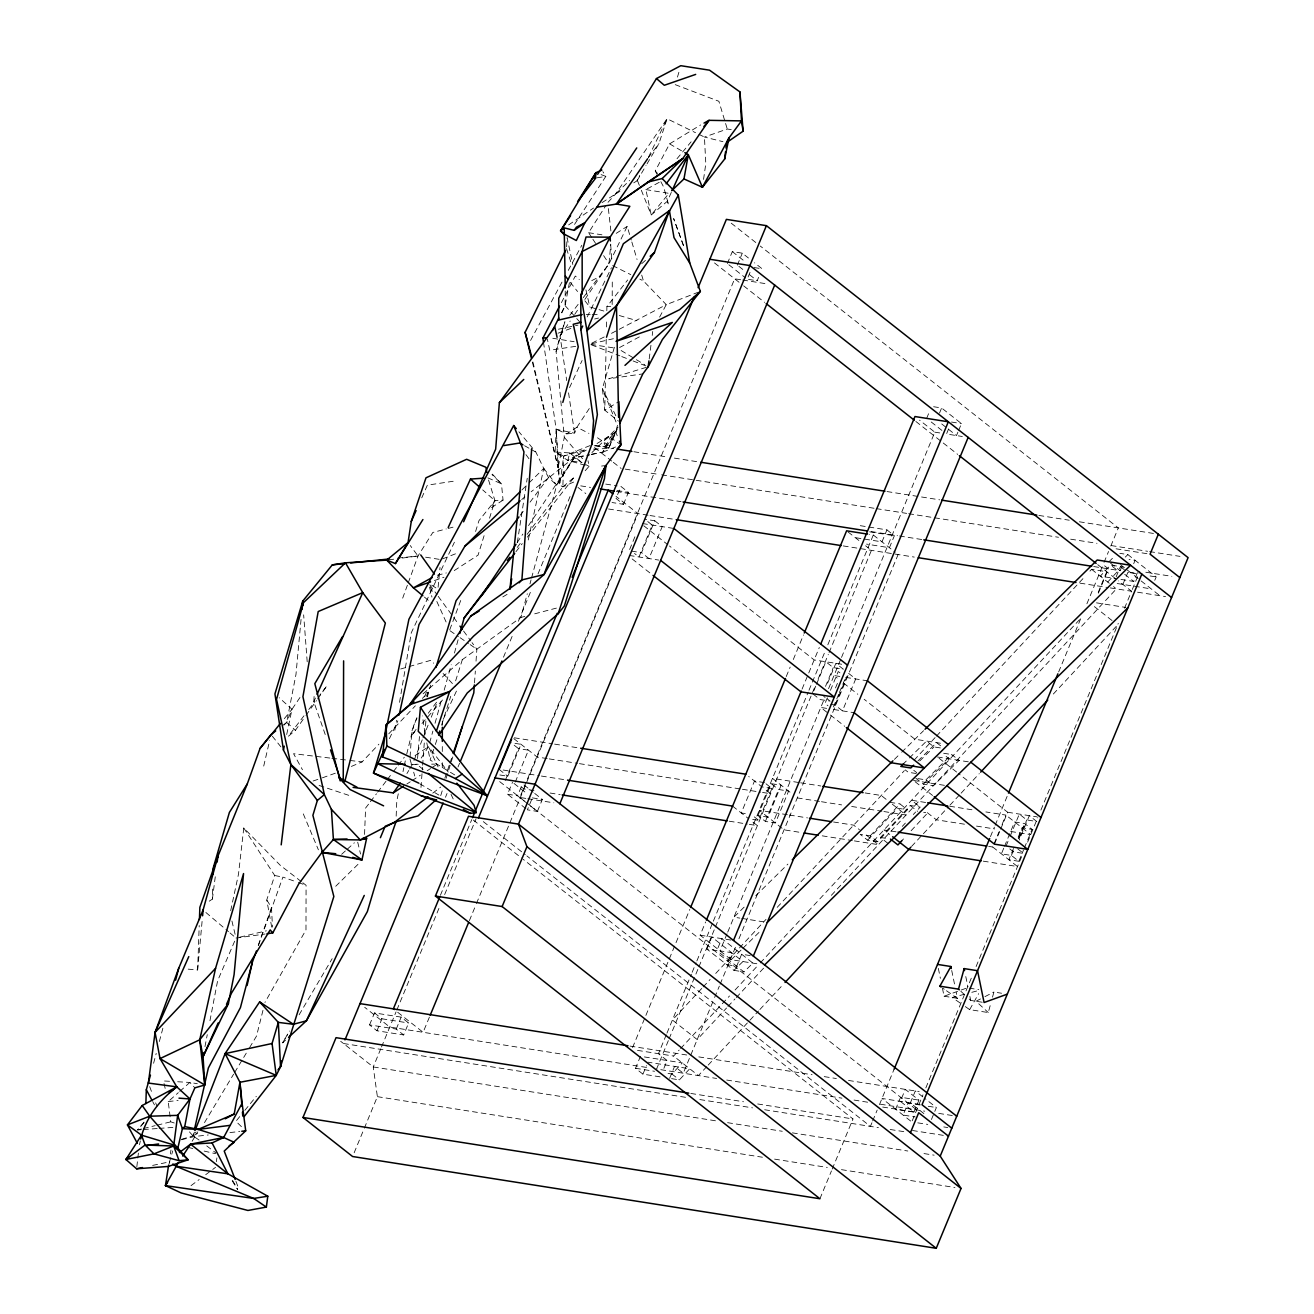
<?xml version="1.0" encoding="UTF-8"?>
<svg xmlns="http://www.w3.org/2000/svg" width="1314" height="1314" viewBox="0 0 1314 1314"><rect width="100%" height="100%" fill="white"/><g stroke="black" fill="none" stroke-linecap="round" stroke-linejoin="round"><path stroke-width="0.75" stroke-dasharray="5 3.75" d="M442.276 767.688L442.276 759.607M442.292 751.526L442.309 743.445M442.325 725.246L442.325 721.205M302.861 882.794L306.08 885.291L305.981 929.869L264.935 1002.451M612.176 304.52L612.291 280.128M561.883 312.863L565.102 305.636L565.234 289.885M606.23 339.127L604.785 410.198L618.516 421.153M606.477 326.956L606.641 318.826M606.822 310.712L606.904 306.638L627.681 279.964M209.271 901.174L212.408 899.105L212.671 887.541M527.095 534.371L562.885 486.853L563.673 456.089L590.331 445.479M188.181 969.141L197.626 969.978L199.219 925.549M364.553 834.439L365.588 808.061L369.218 803.297M396.171 816.142L396.795 800.85L398.454 793.065M566.613 246.786L567.09 237.67L572.822 264.525M325.231 734.526L313.8 701.775L314.243 693.726M410.083 756.897L411.775 731.323L417.507 715.999M474.502 682.952L475.339 671.043M476.029 661.139L476.867 649.231L472.038 642.628M420.989 787.431L422.484 767.245M422.632 765.224L424.274 743.001M424.865 734.92L425.9 720.778M427.691 696.551L427.986 692.511L422.385 698.407M417.54 758.523L419.462 736.53M584.829 299.444L609.006 263.802L610.78 244.174M197.626 969.978L202.422 917.813M301.054 619.403L295.978 674.394L286.649 722.454L283.84 725.197M438.104 587.243L440.026 567.484M136.837 1166.766L138.43 1152.69M301.251 881.563L280.375 865.4L243.78 828.017L238.475 874.303L230.508 911.505M212.408 899.105L215.644 873.777M649.198 358.936L650.956 345.221M652.22 335.415L652.713 331.506M543.487 342.215L556.167 429.251L555.116 452.049L567.845 460.442L585.929 449.47L563.673 456.089L559.764 485.08L562.885 486.853L574.497 481.68M216.35 1161.675L216.909 1157.897M703.548 179.427L705.799 163.741L704.435 137.05L697.307 133.568M170.377 1153.955L170.984 1149.996M517.305 542.616L527.243 478.263M394.824 730.239L396.516 720.286M399.538 702.366L411.315 632.691L454.414 542.222M561.505 312.732L565.102 305.636L569.783 280.703M204.968 1046.634L207.267 1034.66M209.961 1020.682L217.615 980.77L235.222 939.904M589.296 408.506L576.928 427.231L574.596 433.242L556.167 429.251L559.764 485.08L558.089 467.636L564.314 437.365L556.085 351.446L559.567 337.944M139.514 1144.74L140.319 1140.913M286.698 734.51L291.987 709.264L300.939 696.059M403.004 771.63L403.825 767.721M404.236 765.783L405.895 757.981M528.261 539.955L543.75 468.425L535.882 452.098L518.915 431.78M181.66 1139.254L192.977 1135.887L193.897 1131.88M263.72 766.078L269.649 740.505M585.206 465.271L567.845 460.442L569.701 452.919L555.116 452.049L563.673 456.089M406.716 754.088L413.811 725.312L416.965 718.019M262.964 1010.367L256.509 1036.105L248.182 1049.952M593.485 449.125L608.612 448.452L615.757 432.06L617.596 424.8M153.59 1063.272L156.218 1053.385M159.355 1041.509L163.018 1027.663M429.12 688.569L462.347 659.644L520.87 617.465L527.292 593.764M529.969 583.892L531.037 579.934M531.562 577.963L556.709 485.129L574.087 457.568L586.241 450.127M965.314 1006.606L969.683 1009.628L988.276 1012.552L991.101 1002.286M992.497 997.162L993.91 992.021L1001.564 993.236M429.645 742.804L432.881 731.093M435.033 723.291L441.504 699.869M444.198 690.113L451.211 664.736M454.447 653.042L458.75 637.421M614.377 347.257L602.387 388.632L604.785 410.198L618.812 401.608M677.466 77.083L679.699 69.494M169.292 1162.578L172.725 1150.949M556.085 351.446L564.889 321.766L560.06 336.006L566.712 380.584M427.099 696.913L430.663 685.12M484.094 535.685L478.066 555.132L454.184 570.621M489.514 518.192L494.951 500.7L488.479 479.791M475.586 531.497L478.953 520.673L494.951 500.7L503.048 500.125L501.472 483.798L492.372 474.14M440.716 795.627L443.097 787.973M446.087 778.414L453.231 755.451M441.586 725.164L450.751 696.256M455.63 680.833L462.347 659.644M271.702 927.109L266.758 899.909L274.725 875.518L243.78 828.017M647.014 163.889L658.955 143.587L667.069 118.736L695.533 132.698M454.693 774.899L430.121 760.001L434.671 746.418M435.328 744.48L437.923 736.727M444.822 778.249L449.322 764.896M449.963 762.991L452.525 755.369M258.267 945.374L271.489 907.563L266.758 899.909M258.431 945.324L282.904 877.111L296.422 881.875M168.143 1166.454L169.818 1161.79L152.243 1165.485M402.675 598.149L407.554 584.73M408.26 582.808L418 555.986L432.799 532.482L446.251 528.934M424.685 696.831L427.543 689.16M449.766 629.751L461.953 597.18M199.071 1140.026L192.977 1135.887L194.439 1132.142M413.976 760.527L422.237 739.815M422.993 737.926L428.249 724.753M431.255 717.214L437.266 702.152M283.528 724.885L286.649 722.454L291.987 709.264L279.209 697.734M445.479 797.286L447.039 793.508M458.011 766.998L459.588 763.22M503.492 657.214L512.903 634.498M518.389 621.243L531.727 589.066M538.001 573.922L570.145 496.314M369.546 1024.904L374.506 1012.93L401.181 1017.135L408.621 1022.982L403.677 1034.956L376.987 1030.767L369.546 1024.904L396.22 1029.092L403.677 1034.956M376.987 1030.767L381.947 1018.793L374.506 1012.93M440.404 895.294L471.759 819.575M380.764 1048.818L373.242 1066.952L377.381 1096.664L364.224 1128.463M381.503 1046.995L396.04 1011.911M396.828 1010.023L439.96 905.904M444.658 894.555L476.029 818.836M396.22 1029.092L401.181 1017.135M505.249 780.516L518.472 748.602L512.509 743.905M499.813 774.964L507.812 776.229L521.034 744.315L511.031 742.739M354.156 1152.772L363.436 1130.336M623.46 504.313L628.421 492.339L620.98 486.492L616.02 498.449L623.46 504.313L612.028 502.523M525.863 808.636L507.549 794.214L512.509 782.241M727.348 263.572L732.309 251.615L742.311 253.175L748.422 257.987M515.252 782.093L528.474 750.163L518.472 748.602M534.716 793.442L542.354 799.438L537.393 811.411L517.552 795.791L521.806 785.526M737.351 265.149L742.311 253.175M429.399 1017.151L423.124 1032.295L393.362 1008.856M469.394 920.621L475.652 905.477M476.44 903.572L637.963 513.626L616.036 496.363M629.636 549.498L635.861 534.486M531.644 799.585L527.39 809.835L537.393 811.411M750.031 272.359L747.19 279.192L757.192 280.769L758.605 277.353M654.766 520.771L662.207 526.635L648.985 558.549L641.544 552.685L654.766 520.771L644.747 519.194M632.56 1047.586L645.108 1017.299M645.88 1015.41L689.801 909.403M786.232 676.579L790.157 667.101M793.295 659.529L803.495 634.925M660.088 1076.839L642.94 1074.146L635.5 1068.282L640.46 1056.325L682.294 1062.895L671.947 1074.014L666.083 1073.095M756.815 963.737L731.241 959.713L700.132 935.207L705.618 921.968M802.066 689.127L819.312 647.49M642.94 1074.146L646.488 1065.605M666.297 1034.759L658.462 1053.68L667.134 1060.513L662.88 1070.779M666.97 1033.116L691.394 974.183M692.166 972.278L696.091 962.817M696.88 960.928L712.549 923.069M713.338 921.18L808.209 692.133M808.997 690.228L824.683 652.368M827.82 644.796L873.301 535.012L869.49 534.404M757.948 815.567L771.17 783.653L781.173 785.23L767.951 817.144L757.948 815.567L765.389 821.431L775.391 822.991L788.614 791.077L778.611 789.5L771.17 783.653M752.708 819.427L758.72 820.379L771.942 788.466L765.98 783.768M668.35 1040.622L656.573 1069.021L716.606 1078.449M669.122 1038.733L698.145 968.681M698.917 966.792L714.602 928.932M715.391 927.043L814.959 686.631M818.096 679.059L828.296 654.454M829.085 652.565L871.428 550.336L865.63 545.786M706.85 949.02L711.81 937.046L742.919 961.552L733.951 970.356L706.85 949.02L716.853 950.597L743.954 971.933L752.922 963.113L721.813 938.623L716.853 950.597M815.731 686.171L812.61 693.677L820.051 699.541L830.07 701.101L822.63 695.254M816.503 684.282L825.833 661.763L833.273 667.611L843.292 669.187L835.835 663.324L826.506 685.859M926.649 418.378L929.474 411.545M765.389 821.431L778.611 789.5M860.259 525.682L886.934 529.871L881.973 541.844L855.299 537.656M825.504 686.384L833.273 667.611M939.494 413.122L941.612 407.981L933.613 406.732M727.036 933.794L719.973 950.843L731.652 952.666L726.691 964.64L736.694 966.217L741.654 954.243L751.378 955.771M727.726 932.135L825.044 697.176M828.559 688.684L840.73 659.316M841.518 657.427L934.812 432.175L919.554 420.152M669.614 1078.351L674.575 1066.377L683.264 1073.209L713.847 999.379M827.36 697.8L825.011 703.433L828.001 705.782M830.464 690.293L838.233 671.52L841.223 673.868M886.934 529.871L894.374 535.734L889.414 547.708L866.55 544.111M835.507 687.961L837.839 682.327M838.677 694.285L832.468 709.297L854.133 712.714M839.465 692.396L844.902 679.256M948.609 428.873L946.491 433.998L962.341 436.494M835.031 705.01L848.253 673.096L855.693 678.96L842.471 710.874L835.031 705.01L829.019 704.074M714.619 997.49L719.333 986.141M720.121 984.235L735.791 946.376M738.928 938.804L898.103 554.541M957.906 432.158L956.493 435.575L941.235 423.551M958.629 430.45L961.454 423.601L941.612 407.981M819.92 1198.746L831.45 1170.922M832.222 1169.066L852.983 1118.953L523.186 859.323M871.921 1122.764L870.426 1126.394L526.881 855.923M872.677 1120.941L877.177 1110.067M879.444 1104.631L893.717 1070.138M990.444 836.624L994.37 827.163M995.158 825.258L1007.707 794.97M1058.657 671.93L1081.406 617.038M1086.892 603.783L1103.3 564.199M1104.039 562.376L1108.556 551.502M1110.806 546.066L1118.313 527.916L760.248 246.03M983.283 861.163L1017.529 866.55L992.727 847.021L998.936 832.008M1002.056 824.486L1005.949 815.107L985.861 811.937M1098.225 592.302L1106.749 571.721L1091.606 569.34L1088.797 572.346M994.435 844.163L999.872 831.023M1000.644 829.15L1007.657 812.249L958.185 773.305M1098.389 593.189L1108.458 568.863L1102.019 563.805M1003.732 848.22L1001.399 853.854L1011.402 855.43L1018.843 861.294L1023.507 850.027M1004.52 846.347L1014.622 821.94L1024.624 823.517L1032.065 829.364L1024.296 848.138M1116.144 576.846L1120.399 566.597L1125.901 567.451M1006.097 846.002L1009.218 838.496M1009.99 836.607L1019.319 814.089L1026.76 819.936L1036.762 821.513L1029.322 815.649L1019.221 840.057M1093.691 566.548L1120.136 570.703L1121.548 567.287M1013.505 848.45L1008.84 859.717L1018.843 861.294M1018.169 837.182L1022.062 827.804L1032.065 829.364M1122.879 584.418L1127.839 572.444L1135.937 573.725M1011.402 855.43L1013.735 849.797M1018.399 838.529L1024.624 823.517M1018.991 838.71L1026.76 819.936M1133.686 563.722L1135.099 560.306L1129.087 559.37M913.986 1112.087L918.929 1100.114L905.297 1089.372L900.336 1101.346L913.986 1112.087L895.639 1109.197L900.599 1097.239L918.929 1100.114M1120.941 579.425L1133.768 581.445L1138.023 571.179M912.212 1120.809L922.97 1094.825M925.828 1087.91L972.196 975.974M976.105 966.546L1022.965 853.41M1027.63 842.143L1037.781 817.653M1040.902 810.097L1118.28 623.329M1124.521 608.234L1131.551 591.251L1118.411 580.903M1132.307 589.444L1139.813 571.311M931.429 1119.512L936.389 1107.554L924.333 1098.061M1154.76 580.328L1156.189 576.912L1127.839 554.59L1119.824 553.325M426.409 696.157L427.986 692.511M313.8 701.775L315.442 698.046M421.745 497.858L427.378 485.145L454.48 481.072M608.612 448.452L617.317 428.906M641.331 190.267L651.235 214.987L667.298 201.305L671.503 191.975M569.553 387.581L582.118 360.479M443.179 719.382L457.65 688.536M389.404 738.698L397.846 720.86M633.759 182.843L637.06 180.806L639.704 175.337M648.541 157.089L667.069 118.736L615.609 193.963L607.692 202.668M583.268 297.605L609.006 263.802L627.189 226.419L631.262 240.051M587.194 316.937L606.066 278.667M606.969 276.843L611.453 267.728M192.123 1141.258L197.806 1131.88M591.382 454.48L602.863 452.147L610.222 437.414L615.757 432.06L617.235 435.706M561.407 302.663L575.286 276.039L579.31 279.537M594.191 445.742L605.754 446.546L608.579 445.298L617.169 428.939M657.131 174.532L655.259 170.951L669.582 143.867L700.641 124.945M659.612 317.101L666.264 304.667L698.473 292.119M530.56 340.457L563.443 279.389M568.272 270.405L581.806 245.258M969.683 1009.628L978.651 993.647M574.53 224.415L605.82 176.388L602.863 171.641M285.598 1040.08L282.625 1042.84L289.458 1031.03M637.06 180.806L646.012 165.58M282.625 1042.84L287.782 1034.069M299.132 1014.786L332.163 958.694M406.929 773.552L408.769 770.464M409.705 768.92L412.465 764.288L418.213 764.255M204.491 1122.632L233.613 1074.179M234.664 1072.454L247.147 1051.693M591.809 237.604L588.59 232.693L605.557 206.002M591.349 454.316L602.863 452.147L615.757 432.06L594.913 444.822M529.148 482.829L543.75 468.425L548.513 477.524L556.709 485.129L574.185 457.978L589.477 454.858L574.087 457.568L531.152 491.781M421.219 758.047L428.561 746.713L448.255 772.057M517.141 542.6L522.841 534.092M528.524 525.6L574.087 457.568L582.036 462.627L567.845 460.442M560.06 336.006L570.194 321.043M574.694 314.407L578.078 309.414M303.961 715.834L288.209 736.415L295.453 730.272L304.799 717.083M305.965 715.424L316.477 700.592M317.643 698.949L326.989 685.76L319.713 695.254M520.18 515.285L523.875 510.358M530.035 502.145L548.513 477.524M648.278 157.746L658.955 143.587M517.207 547.462L522.151 540.908M416.111 729.385L411.233 735.856L415.257 731.241M428.282 713.206L436.806 701.89M569.8 315.327L578.374 304.043M370.417 801.704L376.477 793.771M377.676 792.178L386.152 781.074M387.367 779.481L392.196 773.141M393.412 771.548L397.042 766.785M398.257 765.191L404.301 757.258M308.806 709.494L314.867 701.594M515.959 551.699L522.282 543.618M527.325 537.147L574.087 477.36L575.466 479.758M189.446 1131.896L192.977 1135.887L196.082 1131.995M284.317 718.659L291.987 709.264M239.723 1116.604L235.896 1121.285L242.909 1128.102M244.831 1110.363L256.312 1096.336M144.047 1122.123L137.559 1129.941L141.485 1129.662M677.022 158.698L691.115 141.813M421.975 723.538L444.805 697.373M585.19 470.724L589.066 466.339L588.015 460.721M143.998 1122.682L137.559 1129.941L141.469 1128.989M701.742 988.473L672.39 1020.025L697.208 1039.555L726.543 1008.002M703.138 986.962L710.118 979.456M715.719 973.444L738.074 949.414M739.47 947.92L766.013 919.373M777.198 907.35L904.361 770.645M914.133 760.133L935.092 737.597M936.488 736.086L1083.212 578.357M1116.489 565.973L1110.626 565.053L1100.278 576.173L1115.438 578.554M870.18 835.885L899.926 803.905L907.366 809.753L877.621 841.732L867.618 840.172L860.177 834.308L870.18 835.885L877.621 841.732M867.618 840.172L897.363 808.192L907.366 809.753M1107.718 582.036L1118.066 570.917L1110.626 565.053M637.487 1050.379L673.606 1056.062L679.19 1050.05M680.586 1048.556L729.5 995.979M735.084 989.968L758.851 964.427M760.248 962.932L1081.636 617.399M887.919 843.358L880.479 837.494L910.224 805.515L920.227 807.092L913.329 814.499M727.94 1006.491L734.937 998.985M736.333 997.49L764.272 967.433M831.351 895.327L1116.407 588.869L1113.516 586.586M902.291 826.375L905.362 823.09M671.569 1078.646L679.387 1079.878L689.735 1068.758L647.901 1062.172M900.09 842.603L906.036 836.213M911.111 830.744L927.668 812.955L923.676 812.315M706.801 1066.574L698.407 1075.591L673.606 1056.062M708.197 1065.079L758.49 1010.992M759.903 1009.497L783.653 983.956M911.522 846.479L948.544 806.697M949.94 805.186L959.713 794.674M961.109 793.163L979.275 773.634M1053.335 694.022L1117.606 624.922M351.364 766.423L362.073 761.906L378.908 744.184M388.714 733.853L415.372 705.799M591.941 452.558L618.122 427.132M521.839 490.023L527.686 484.258M335.711 886.277L359.428 862.92M744.135 907.136L733.918 917.172L739.815 918.108M755.813 895.655L787.907 864.103M894.407 759.393L900.238 753.645M901.7 752.216L923.578 730.699M902.669 764.567L908.303 759.032M909.387 757.964L926.584 741.063L934.024 746.927L944.027 748.504M1108.868 561.834L1113.993 556.791M917.96 760.937L936.586 742.64L942.532 747.321M1125.277 557.103L1127.839 554.59M919.701 761.003L934.024 746.927M731.241 959.713L741.457 949.661M742.919 948.232L760.428 931.018M917.895 778.611L925.894 779.875L951.681 754.515L959.121 760.379L933.334 785.723L923.331 784.146L915.891 778.299M923.331 784.146L949.119 758.802L943.156 754.121M602.026 202.619L615.609 193.963L629.62 180.445M341.64 854.297L345.894 850.454M347.307 849.173L354.386 842.767M174.253 1123.01L170.771 1121.828L168.208 1101.608L178.31 1092.657M179.755 1091.392L189.84 1082.44L197.33 1083.721M641.708 263.687L647.359 258.71M423.075 693.825L427.608 689.883M562.885 486.853L574.087 477.36M521.691 499.55L524.844 496.971M432.766 793.114L440.666 787.086M191.006 1185.655L199.186 1179.545M205.723 1174.667L215.545 1167.341M568.617 224.924L593.534 208.039M615.757 432.06L603.241 441.028L605.754 446.546M415.027 755.55L428.561 746.713L438.071 766.883M406.847 784.015L410.231 781.814M411.939 780.697L420.398 775.178M427.181 770.743L430.565 768.542M432.257 767.425L437.348 764.107L431.6 764.157M532.384 362.171L558.089 467.636L556.167 429.251L566.728 433.866L576.928 427.231L588.935 433.374M503.048 500.125L490.828 508.042L494.951 500.7L482.698 489.892M616.2 233.35L627.189 226.419M615.609 193.963L622.212 189.922M502.802 596.934L509.553 592.893M645.88 189.594L668.957 193.355L651.235 214.987L645.88 189.594L659.743 182.022M611.503 333.345L666.264 304.667L643.449 280.933L639.836 279.126M619.535 347.553L642.415 335.234M192.977 1135.887L198.365 1133.029M980.474 998.952L976.006 1001.252L988.276 1012.552M984.958 996.636L993.91 992.021M591.743 280.621L600.58 276.17M604.226 336.959L589.674 344.202L613.753 347.898M335.316 773.207L320.567 778.479M602.863 452.147L615.527 446.99M442.67 558.844L457.748 552.931M558.007 333.23L574.547 327.055M942.434 988.276L944.076 996.226L967.285 987.832M731.241 129.577L727.266 129.035L704.435 137.05L722.93 141.666M434.408 580.574L443.951 577.257M313.11 780.992L318.694 779.103M646.307 367.345L608.743 378.793L642.809 373.899M400.704 668.99L430.926 660.285L433.636 663.225M520.87 617.465L524.828 616.43M534.699 613.819L556.413 608.103M964.673 994.205L952.207 997.507L960.945 1003.567M971.802 992.316L978.93 990.428M448.173 528.442L455.843 526.405M437.348 575.269L446.349 572.937M181.496 1139.747L194.472 1136.495L208.269 1134.967M594.634 319.006L598.527 318.037M143.423 1128.512L155.134 1125.655M157.089 1125.178L170.771 1121.828M239.805 937.145L266.397 930.821M591.645 343.742L613.408 338.7M558.401 329.206L577.979 325.133M597.213 177.784L605.82 176.388L600.892 174.532M575.696 346.338L549.761 350.28L547.38 339.193M236.011 938.048L265.034 934.024M388.698 559.863L394.561 559.091M402.38 558.056L418 555.986L410.264 545.54M601.566 466.059L605.968 465.517M168.208 1101.608L178.113 1100.409M229.95 1132.569L239.805 1131.485M397.6 558.105L418 555.986M606.904 306.638L610.731 306.326M566.728 433.866L574.596 433.242L568.239 390.701M143.456 1129.531L157.204 1128.545M159.175 1128.398L174.91 1127.281M586.192 314.555L590.183 314.588M592.187 314.588L600.169 314.621M411.118 764.387L417.031 764.518L424.931 770.809M169.539 1081.291L163.445 1080.946L165.17 1088.452M177.653 1081.751L189.84 1082.44L194.883 1087.828M329.83 758.047L293.564 753.694L302.466 769.758M331.851 758.277L347.964 760.215M349.984 760.461L362.073 761.906M588.59 232.693L601.943 234.812M754.154 267.547L762.153 268.812L754.515 262.8M740.669 279.734L734.657 278.798L519.818 797.467L525.83 798.403M742.673 280.046L766.686 283.824M951.451 422.04L961.454 423.601M934.812 432.175L940.66 433.078M595.423 445.692L613.654 448.55M633.89 451.737L666.297 456.829M674.394 458.11L698.687 461.937M886.999 491.551L939.658 499.829M1038.865 515.433L1069.235 520.213M1079.369 521.789L1156.336 533.895M625.185 469.114L659.612 474.535M661.632 474.847L874.253 508.288M876.274 508.617L906.644 513.38M908.664 513.708L1058.509 537.278M1070.664 539.183L1096.993 543.323M1111.151 545.556L1147.598 551.289M1149.635 551.601L1180.005 556.38M1116.062 548.809L1148.075 553.851M605.738 484.094L617.169 485.884M1145.824 572.247L1171.842 576.337M616.989 490.549L628.421 492.339M580.739 485.868L590.544 487.412M616.282 491.469L681.03 501.652M871.182 531.546L897.478 535.685M899.499 536.013L923.775 539.824M1130.139 572.28L1134.031 572.888M869.605 531.841L894.374 535.734M1150.111 575.959L1156.189 576.912M1117.196 583.531L1151.228 588.886M608.546 508.994L648.032 515.203M650.036 515.531L674.197 519.326M843.243 545.918L914.265 557.087M1080.026 583.153L1108.326 587.604M1110.346 587.916L1131.551 591.251M1137.563 592.203L1165.567 596.605M642.464 523.53L673.868 528.458M1096.484 602.847L1125.901 607.462M631.541 551.108L641.544 552.685M629.242 555.444L658.708 560.076M425.605 557.185L440.781 559.583M841.683 664.243L814.171 659.924L669.467 546M839.843 676.464L834.012 675.544L837.182 678.04M845.674 677.383L867.355 680.783M826.621 708.377L820.79 707.458L828.773 713.748M940.479 743.248L914.905 739.224L864.152 699.262M943.682 753.267L951.681 754.515M937.44 756.979L970.8 762.219M916.252 773.535L908.237 772.271L905.264 769.922M913.542 780.483L946.885 785.723M1007.657 812.249L1037.107 816.881M514.365 737.795L552.603 743.806M554.607 744.118L580.772 748.241M798.666 782.503L772.484 778.381L791.504 793.36M800.686 782.816L820.823 785.986M865.138 792.95L881.251 795.496L887.032 800.045M925.614 802.476L911.555 800.259L920.227 807.092M949.71 806.254L973.805 810.048M764.485 782.602L754.482 781.025L741.26 812.939L747.272 813.892M889.923 802.328L899.926 803.905M771.942 788.466L761.923 786.889L748.701 776.475M547.215 758.589L537.163 757.012L513.79 738.616M549.236 758.901L577.404 763.335M579.425 763.648L740.423 788.975M742.443 789.287L760.543 792.145M762.563 792.457L770.612 793.722L763.368 788.022M797.286 797.91L819.443 801.392M821.464 801.721L841.601 804.891M851.669 806.468L881.875 811.214M883.895 811.543L906.052 815.025L891.418 803.495M964.476 824.207L936.356 819.788L924.695 810.607M976.516 826.095L994.599 828.953M1010.663 831.466L1030.751 834.636L1005.949 815.107M503.147 770.02L539.381 775.72M541.384 776.048L567.549 780.155M787.382 814.729L759.262 810.311L784.064 829.84L802.148 832.682M789.386 815.041L807.469 817.883M833.569 821.989L853.657 825.143L859.438 829.709M896.049 831.811L883.961 829.922L889.742 834.472M988.686 846.38L992.727 847.021M880.479 837.494L888.478 838.759M533.993 790.502L523.941 788.926L519.588 785.509M550.09 793.032L560.158 794.625M729.221 821.201L747.321 824.059M749.341 824.371L757.39 825.635L750.163 819.936M822.236 835.835L852.359 840.566M854.363 840.894L878.458 844.672L863.824 833.158M532.351 797.877L542.354 799.438M507.549 794.214L517.552 795.791M527.834 798.715L553.835 802.821M741.769 918.404L763.352 921.804M700.132 935.207L733.491 940.463M969.206 988.144L978.799 989.656M944.076 996.226L957.446 998.328L956.231 992.366M969.174 999.001L970.701 1000.414L984.087 1002.516M733.951 970.356L743.954 971.933M630.047 1046.092L686.68 1054.994M698.818 1056.899L812.101 1074.721M824.239 1076.626L836.377 1078.531M848.516 1080.453L919.192 1091.556M381.947 1018.793L408.621 1022.982M920.014 1104.433L881.99 1098.455L911.752 1121.893M920.178 1105.008L908.04 1103.087L903.079 1115.06L915.217 1116.966M928.275 1106.273L936.389 1107.554M646.521 1067.428L389.782 1027.055L364.701 1007.312M726.708 1080.042L841.929 1098.159M854.051 1100.064L868.209 1102.298M880.331 1104.203L924.728 1111.184M938.722 1113.385L956.74 1116.227M882.696 1107.061L916.712 1112.416M635.5 1068.282L654.553 1071.288M917.763 1122.846L927.766 1124.406M943.781 1126.936L947.772 1127.56M690.803 1093.445L743.51 1101.74M757.702 1103.974L852.983 1118.953M912.458 1130.5L948.478 1136.167M343.48 1043.513L687.715 1097.65M699.853 1099.572L752.511 1107.85M764.649 1109.755L878.425 1127.642M890.202 1129.498L904.377 1131.732M715.457 1120.776L373.242 1066.952L340.687 1041.312M727.595 1122.682L782.273 1131.272M792.391 1132.865L907.81 1151.015M924.005 1153.577L934.139 1155.17M377.381 1096.664L762.432 1157.223M774.587 1159.129L827.278 1167.423M841.469 1169.657L954.95 1187.495M552.8 338.273L574.136 341.706M274.725 875.518L282.904 877.111M188.986 1147.615L192.78 1148.485M204.163 1151.08L215.545 1153.676M584.911 300.791L589.789 306.967L605.524 311.533M619.288 315.524L636.978 320.665M319.088 785.46L350.115 795.775M298.36 882.565L306.08 885.291M675.232 84.654L718.889 101.293L725.032 121.644M591.546 344.925L619.863 355.848M621.752 356.587L631.196 360.217M633.085 360.956L646.291 366.048M487.888 477.885L501.472 483.798L491.978 474.551M612.636 265.609L630.769 274.626M585.551 464.483L589.066 466.339M524.565 445.725L529.411 448.452M531.037 449.372L535.882 452.098M669.582 143.867L684.906 152.72M419.823 783.768L438.909 795.085M621.144 350.542L634.662 358.656M636.354 359.675L644.796 364.75M431.698 585.157L437.907 589.23M597.492 437.776L608.579 445.298M610.222 437.414L620.964 444.773M450.045 630.769L458.422 636.551M460.097 637.701L468.49 643.466M470.166 644.616L476.867 649.231M943.156 988.473L944.257 989.228M946.458 990.74L957.446 998.328M206.725 1145.89L215.907 1152.936M731.225 223.183L758.638 244.765M732.309 251.615L746.04 262.422M1120.481 564.675L1139.534 579.671M1141.11 580.919L1159.901 595.718M738.879 266.348L743.461 269.961M749.571 274.757L757.192 280.769M1120.399 566.597L1126.344 571.278M931.232 421.991L941.908 430.401M1110.478 563.098L1120.136 570.703M1124.685 574.284L1133.768 581.445M728.876 264.771L745.662 277.993M714.504 262.931L742.049 284.612M743.658 285.877L764.584 302.351M915.874 421.466L941.629 441.734M943.238 442.999L957.725 454.398M1097.748 564.642L1117.064 579.852M1091.606 569.34L1112.071 585.453M1094.365 606.608L1114.518 622.475M873.301 535.012L895.212 552.258M848.056 531.956L861.245 542.337M594.503 447.516L611.733 461.083M613.309 462.314L621.144 468.49M569.701 452.919L582.036 462.627M647.736 521.543L652.204 525.058L638.982 556.972L634.514 553.457M643.745 525.748L667.857 544.735M843.522 683.034L857.796 694.268M939.034 758.227L956.592 772.041M577.979 487.412L585.814 493.588M1017.594 848.745L1023.557 853.427L1013.537 851.866L1007.592 847.169M913.772 770.332L916.761 772.665M925.894 779.875L933.334 785.723M632.133 558.926L651.416 574.119M830.366 714.997L844.721 726.297M915.119 781.731L932.562 795.463M910.224 805.515L917.665 811.379M754.252 816.865L758.72 820.379M732.588 806.106L748.701 818.803M922.822 1096.878L915.3 1090.949L910.339 1102.922L923.89 1113.582M524.04 785.016L533.188 792.227M499.123 769.396L507.812 776.229M514.037 783.456L527.768 794.264M499.665 781.6L916.712 1109.919M483.322 821.644L525.272 854.658M473.319 820.051L521.576 858.058M671.947 1074.014L679.387 1079.878M424.422 597.082L432.273 603.684M205.887 912.491L228.488 931.659M229.983 932.94L234.516 936.767M286.649 722.454L295.453 730.272M960.797 991.249L963.852 994.057M443.097 673.474L455.285 686.664M655.259 170.951L657.575 173.481M565.102 305.636L575.433 317.134M576.731 318.579L580.607 322.883M564.314 437.365L582.545 458.717M272.31 736.185L281.262 747.305M570.243 282.28L577.569 291.527M543.75 468.425L556.709 485.129M525.978 454.66L529.016 458.8M429.793 584.796L437.036 594.7M438.235 596.359L458.767 624.446M463.596 631.048L470.839 640.969M592.877 239.247L597.18 245.784M603.635 255.622L609.006 263.802M232.2 1180.793L237.538 1189.515M232.644 1180.547L237.735 1189.4M152.654 1101.526L154.461 1104.893M660.86 181.677L663.669 187.031L668.695 205.165L667.298 201.305M615.839 415.733L602.387 388.632L617.366 425.293M451.047 794.395L454.513 801.721M430.236 586.8L433.538 594.125M436.839 601.467L446.744 623.444M303.288 813.892L318.399 849.83M637.52 180.757L640.575 188.362M235.945 1181.352L238.869 1188.924M149.697 1086.662L152.358 1093.856M155.693 1102.857L157.023 1106.454M683.477 245.39L673.639 218.551L684.118 247.558M566.531 248.609L571.787 265.067M725.591 123.483L727.266 129.035M631.837 241.99L637.06 259.515M641.708 275.086L643.449 280.933M409.952 758.868L411.545 764.567M413.68 772.189L414.748 775.999M429.547 587.112L431.928 597.065M357.704 842.175L360.545 854.018M231.921 921.032L235.107 934.27M532.909 361.991L558.089 467.636M585.945 289.868L589.789 306.967M965.774 976.548L967.827 986.486M969.88 996.439L970.701 1000.414M951.714 970.488L954.999 986.403M938.344 968.385L940.381 978.322M424.964 733.294L422.435 715.9M426.804 742.837L430.121 760.001M608.366 208.614L611.043 232.364M307.197 661.78L303.649 614.853M610.682 244.847L612.045 262.077M271.489 907.563L272.474 927.093"/><path stroke-width="1.5" d="M442.309 741.424L442.325 727.266M343.233 781.649L343.611 660.86M565.25 287.93L564.215 227.88L574.152 230.361L584.796 222.854L596.868 207.201L636.748 147.924M618.582 417.244L616.48 305.834L678.336 195.162L662.174 178.556L647.966 182.038L616.43 204.048L596.868 207.201M212.999 874.073L213.131 868.291L229.392 812.43L247.278 783.932L260.057 748.405L271.029 734.592L275.71 730.945M145.87 1103.53L146.314 1089.766L150.453 1075.148M199.432 919.488L199.859 907.366L217.894 856.252L247.278 783.932M474.354 684.939L473.796 692.872L453.182 753.448M531.71 448.682L521.888 579.917L519.145 582.808M618.812 401.608L620.964 444.773L605.968 465.517L529.591 614.459L449.602 691.542L420.447 707.31L436.429 731.11L486.985 795.611L382.341 756.913L386.102 724.95L409.656 704.649L473.467 636.272L544.045 574.547L591.776 444.477L593.583 420.743L580.903 329.699L580.788 294.632L610.074 237.193L629.849 206.298L616.43 204.048L647.605 158.764M557.07 337.32L554.837 326.923L499.369 402.692L495.657 449.174L463.612 521.789M244.174 1116.539L276.236 1075.378L280.539 1066.705L281.065 1060.726M595.488 178.063L595.965 172.676L601.878 170.064M420.447 707.31L418.246 731.34L462.085 774.127L486.985 795.611L455.285 778.545L386.858 746.024L386.102 724.95L413.894 701.627M202.602 915.809L203.161 909.797L217.894 856.252L217.155 862.099M302.006 609.22L302.746 601.089L332.311 564.872L345.483 562.819L386.759 560.109L395.415 563.575L422.911 519.539M509.963 588.869L523.957 451.901L513.692 425.522L408.917 619.255L385.265 733.869L373.488 773.075L421.038 795.676L470.379 813.366L476.21 812.594L474.091 805.318L456.861 783.144M177.538 1149.307L182.4 1128.677L184.732 1126.574L189.988 1098.964L176.799 1086.859L142.208 1105.501L149.714 1116.21L188.116 1159.819L168.143 1166.454L136.607 1168.787L125.898 1159.474L154.001 1153.856L173.678 1146.005L177.653 1115.356L189.988 1098.964L194.883 1087.828L204.803 1085.003L203.062 1056.62L199.744 1039.785L215.562 968.352L243.55 873.564L234.089 974.61L228.406 1003.617L203.062 1056.62L203.818 1052.629M436.429 731.11L449.602 691.542L409.656 704.649L470.724 616.085L521.888 579.917L544.045 574.547L605.968 465.517L604.44 478.739L564.314 606.017L558.204 613.704L467.258 692.971L439.057 735.035M671.684 190.727L683.97 178.934L702.432 187.278L724.638 159.076L725.525 151.734M725.969 148.071L726.396 144.409M281.196 844.853L290.887 764.551L276.531 699.377L303.534 602.633L345.483 562.819L362.746 592.63L385.363 623.05L344.728 781.83M619.748 423.469L642.809 373.899L648.18 366.77L648.935 360.89M168.52 1165.814L165.449 1185.606L181.201 1192.964L247.919 1210.457L266.364 1207.09L267.793 1196.216L227.93 1173.829L190.579 1144.166L179.41 1152.542M188.789 956.608L155.068 1032.41L148.367 1083.064L176.799 1086.859L160.029 1058.608L155.068 1032.41L178.72 968.303L203.161 909.797M395.415 563.575L408.046 542.567L411.266 521.461L425.982 477.82L466.651 459.292L485.884 467.258L486.886 472.564M510.177 588.869L511.721 578.817M683.97 178.934L688.306 154.674L684.906 152.72M225.22 1118.805L234.188 1114.075L239.936 1082.276L225.105 1053.598L259.646 1001.892L293.367 1024.279L306.392 1020.83L367.345 911.62L382.128 862.017L395.941 821.874L385.15 826.26M591.776 444.477L597.377 414.633L586.931 330.586L580.788 294.632M724.638 159.076L729.024 137.888L741.49 120.888L739.93 91.914L709.544 70.184L680.8 65.7L656.458 78.561L597.656 174.269M140.729 1139.008C145.706 1117.754 159.717 1099.966 176.799 1086.859L168.816 1093.297M277.993 1069.826L280.539 1066.705L333.838 896.493L312.896 815.337L317.347 800.456L290.887 764.551L283.446 750.048L284.251 746.155M399.144 714.964L419.002 624.528L464.877 546.197L520.377 491.469M194.341 1129.892L208.368 1067.937L240.413 1007.657L252.304 962.374L256.394 951.008M247.081 985.516L252.304 962.374M175.583 980.178L178.72 968.303M959.269 989.836L958.514 989.13L964.148 968.599L977.534 970.701L984.087 1002.516L1007.312 994.14M459.834 633.512L464.138 617.909L488.824 585.141M562.803 402.429L578.259 346.896L573.233 324.279L581.018 322.357M241.94 1106.158L239.936 1082.276L276.236 1075.378L272.064 1043.513L278.322 1022.391L259.646 1001.892M435.985 667.446L456.106 600.646L518.948 516.928M453.823 753.53L462.183 726.741M438.531 734.789L439.763 730.945M606.51 337.238L616.48 305.834L654.454 252.485L669.401 210.618L623.362 243.731L586.931 330.586L616.48 305.834M558.204 613.704L605.968 465.517M594.059 178.129L595.965 172.676L577.602 201.584L595.8 177.932M195.178 1130.27L225.105 1053.598L272.064 1043.513M382.341 756.913L386.858 746.024M302.992 1117.458L819.92 1198.746L435.427 896.049L468.49 816.257L518.504 824.124L940.216 1156.123L961.027 1188.447L936.241 1248.3L352.595 1156.517L302.992 1117.458L336.039 1037.666L688.766 1093.133M344.991 1039.883L443.114 802.969M460.376 761.315L501.932 660.991M393.362 1008.856L439.615 897.183M472.547 817.669L557.235 613.244M572.132 577.273L608.201 490.188L612.899 493.9M478.493 817.834L694.17 297.128M698.095 287.651L726.379 219.372L766.407 225.663L1188.102 557.645L940.216 1156.123M499.123 769.396L511.573 739.355M430.187 1015.262L468.605 922.51M766.407 225.663L518.504 824.124L526.93 846.692L961.027 1188.447M936.241 1248.3L502.129 906.545L526.93 846.692M559.846 803.757L774.685 285.089M690.589 907.514L785.46 678.467M804.267 633.036L846.61 530.807L867.585 534.108M706.406 920.063L801.277 691.016M820.889 643.696L914.971 416.538L948.33 421.794L733.491 940.463M753.333 956.083L968.172 437.414M894.013 1069.448L989.672 838.513M1008.479 793.081L1057.885 673.819M910.438 1132.684L918.7 1112.728L948.478 1136.167M1141.817 574.119L922.017 1104.762L951.779 1128.184M1158.34 534.223L1150.079 554.163L1179.841 577.602M380.403 837.691L384.476 827.886M317.085 694.318L362.746 592.63L318.202 611.536L302.926 696.683L324.361 794.592L331.407 809.375L360.315 839.942L366.639 838.266L361.974 859.947L321.979 852.359L298.656 884.076L272.77 932.94L266.972 933.745M411.266 521.461L416.095 510.571M203.062 1056.62L218.124 1022.982M226.501 1004.307L231.527 993.088L270.191 929.918L272.77 932.94M672.341 190.119L688.306 154.674L702.432 187.278L729.024 137.888L727.414 141.009M448.189 527.489L470.461 479.068L484.012 478.148M364.257 895.425L306.392 1020.83L288.571 1037.337M384.345 749.391L373.488 773.075L476.21 812.594L428.101 773.322M580.903 329.699L582.71 326.053M531.398 358.196L525.107 332.327L565.628 250.432M552.521 330.438L558.811 318.037M182.662 1156.041L190.579 1144.166L212.08 1142.934L223.643 1137.513L242.105 1103.234L239.936 1082.276M543.487 342.215L542.896 338.158L559.55 306.211M648.18 366.77L662.404 339.505L700.378 291.38L689.719 262.981L678.336 195.162M267.793 1196.216L253.651 1198.434L165.449 1185.606L178.146 1162.824M940.972 986.945L939.871 986.19L950.893 966.513L937.523 964.41M342.543 636.567L314.818 683.658L340.227 780.943M564.494 234.943L560.585 230.87L595.965 172.676M165.449 1185.606L167.601 1182.14M142.208 1105.501L127.442 1124.899L141.518 1135.165L145.082 1145.052L154.001 1153.856L179.098 1160.689L188.116 1159.819L173.678 1146.005L145.082 1145.052L125.898 1159.474L141.518 1135.165L174.45 1145.151M574.152 230.361L576.452 227.158L584.796 222.854L576.32 240.511L564.034 234.04L560.585 230.87L570.588 215.627M464.138 617.909L481.844 595.324L516.008 544.308M353.072 787.365L393.297 792.868L400.359 783.128M507.335 560.569L509.816 557.3M666.132 183.796L688.306 154.674M481.844 595.324L514.694 553.309M199.744 1039.785L204.803 1085.003L160.029 1058.608L199.744 1039.785L228.406 1003.617M260.057 748.405L280.49 723.357M703.926 126.473L709.051 120.33L741.49 120.888L743.116 131.186L726.626 142.585M331.407 809.375L333.411 839.515L321.979 852.359L335.743 853.722M617.087 449.027L620.964 444.773L619.469 441.143M901.979 840.566L897.922 844.935L890.481 839.071M785.049 982.461L910.816 847.251M980.671 772.139L1047.751 700.034M155.068 1032.41L215.562 968.352M242.105 1103.234L245.718 1130.828L224.218 1151.08L235.206 1179.463M792.276 859.799L892.945 760.822M925.04 729.27L1097.19 559.994L1130.549 565.25L767.277 922.428M903.671 763.598L900.796 766.407L910.799 767.984L913.673 765.175M764.6 964.952L1127.872 607.774M662.174 178.556L682.82 158.518L709.051 120.33L704.008 123.105M125.898 1159.474L128.838 1156.632M499.369 402.692L523.76 379.45M624.971 365.358L672.325 322.439L616.085 341.344L679.699 309.644L700.378 291.38M436.166 799.684L417.983 815.945L394.857 822.038L360.315 839.942L333.411 839.515L361.974 859.947L352.727 857.369M650.2 256.214L654.454 252.485M317.347 800.456L324.361 794.592L290.887 764.551M408.046 542.567L386.759 560.109L413.434 587.834L422.862 595.768M464.877 546.197L520.114 500.848M394.857 822.038L428.019 796.727M560.585 230.87L563.805 228.488M229.178 1145.841L234.204 1142.293L223.643 1137.513L198.135 1129.399L184.732 1126.574M616.43 204.048L682.82 158.518L647.966 182.038M393.297 792.868L403.464 786.232M455.285 778.545L462.085 774.127M470.724 616.085L479.167 611.043M432.142 577.585L413.434 587.834L430.598 581.888M610.369 241.02L610.074 237.193L582.151 251.532L558.746 298.262L558.68 320.074L582.201 314.539M137.329 1143.311L127.442 1124.899L149.714 1116.21L177.653 1115.356L182.4 1128.677L198.135 1129.399L234.188 1114.075M695.681 74.405L664.326 85.279L656.458 78.561M136.607 1168.787L142.47 1167.555M362.878 839.038L366.639 838.266L362.73 838.414M190.579 1144.166L223.643 1137.513M503.738 445.594L519.703 443.015L522.939 444.822M146.905 1145.578L158.583 1143.968M198.135 1129.399L229.802 1125.392M542.896 338.158L546.706 337.682M241.776 1131.255L245.718 1130.828M332.311 564.872L344.564 563.591M350.674 562.967L389.437 558.943M333.411 839.515L347.093 839.005M610.074 237.193L586.028 236.996L582.151 251.532L582.184 294.221M405.188 764.255L377.578 763.648L418.788 783.144M178.983 1098.159L189.988 1098.964M293.367 1024.279L278.322 1022.391L280.539 1066.705M172.857 1164.007L175.895 1166.224L227.93 1173.829L212.08 1142.934M709.856 259.269L749.883 265.559L1171.579 597.542M617.695 449.191L631.87 451.425M700.723 462.249L884.979 491.222M941.678 500.141L1036.845 515.104M600.35 488.956L614.262 491.14M683.05 501.964L867.125 530.922M923.775 539.824L1091.671 566.235M676.201 519.638L841.239 545.589M918.322 557.711L1075.985 582.513M580.772 748.241L745.81 774.192M822.843 786.314L863.117 792.638M927.618 802.788L947.706 805.942M567.549 780.155L732.588 806.106M809.473 818.195L831.565 821.677M898.053 832.14L986.683 846.068M495.017 777.937L535.044 784.228L956.74 1116.227M562.178 794.937L727.2 820.889M804.152 832.994L818.211 835.211M981.279 860.851L908.762 849.452L892.649 836.755M435.427 896.049L502.129 906.545M939.871 986.19L958.514 989.13M360.003 1003.617L628.01 1045.763M421.038 795.676L436.675 799.996M175.895 1166.224L253.651 1198.434L266.364 1207.09M225.105 1053.598L276.236 1075.378M383.606 805.843L350.033 789.517L338.733 777.527L357.014 787.201M463.316 809.375L470.379 813.366M766.193 303.616L914.265 420.184M959.335 455.679L1096.139 563.378M673.868 528.458L847.514 665.163M867.355 680.783L948.248 744.48M970.8 762.219L1041 817.489M660.646 560.388L834.291 697.077L800.949 691.837L653.025 575.384M854.133 712.714L924.35 767.984L890.991 762.728L846.315 727.562M946.885 785.723L1027.778 849.402L994.435 844.163L934.155 796.711M470.461 479.068L479.643 487.182M482.796 791.915L486.985 795.611M513.692 425.522L516.303 428.643M565.365 276.104L567.796 279.192M459.966 626.105L462.38 629.406M420.726 554.935L434.392 574.119M689.719 262.981L674 237.604L669.401 210.618M146.314 1089.766L151.751 1099.851M173.678 1146.005L179.098 1160.689M330.537 749.883L340.671 780.204M525.107 332.327L531.48 356.012M964.148 968.599L964.558 970.586M950.893 966.513L951.303 968.5M283.446 750.048L274.938 693.907L302.746 601.089L303.008 605.015M242.433 1112.137L242.778 1116.128M739.93 91.914L743.116 131.186"/></g></svg>
